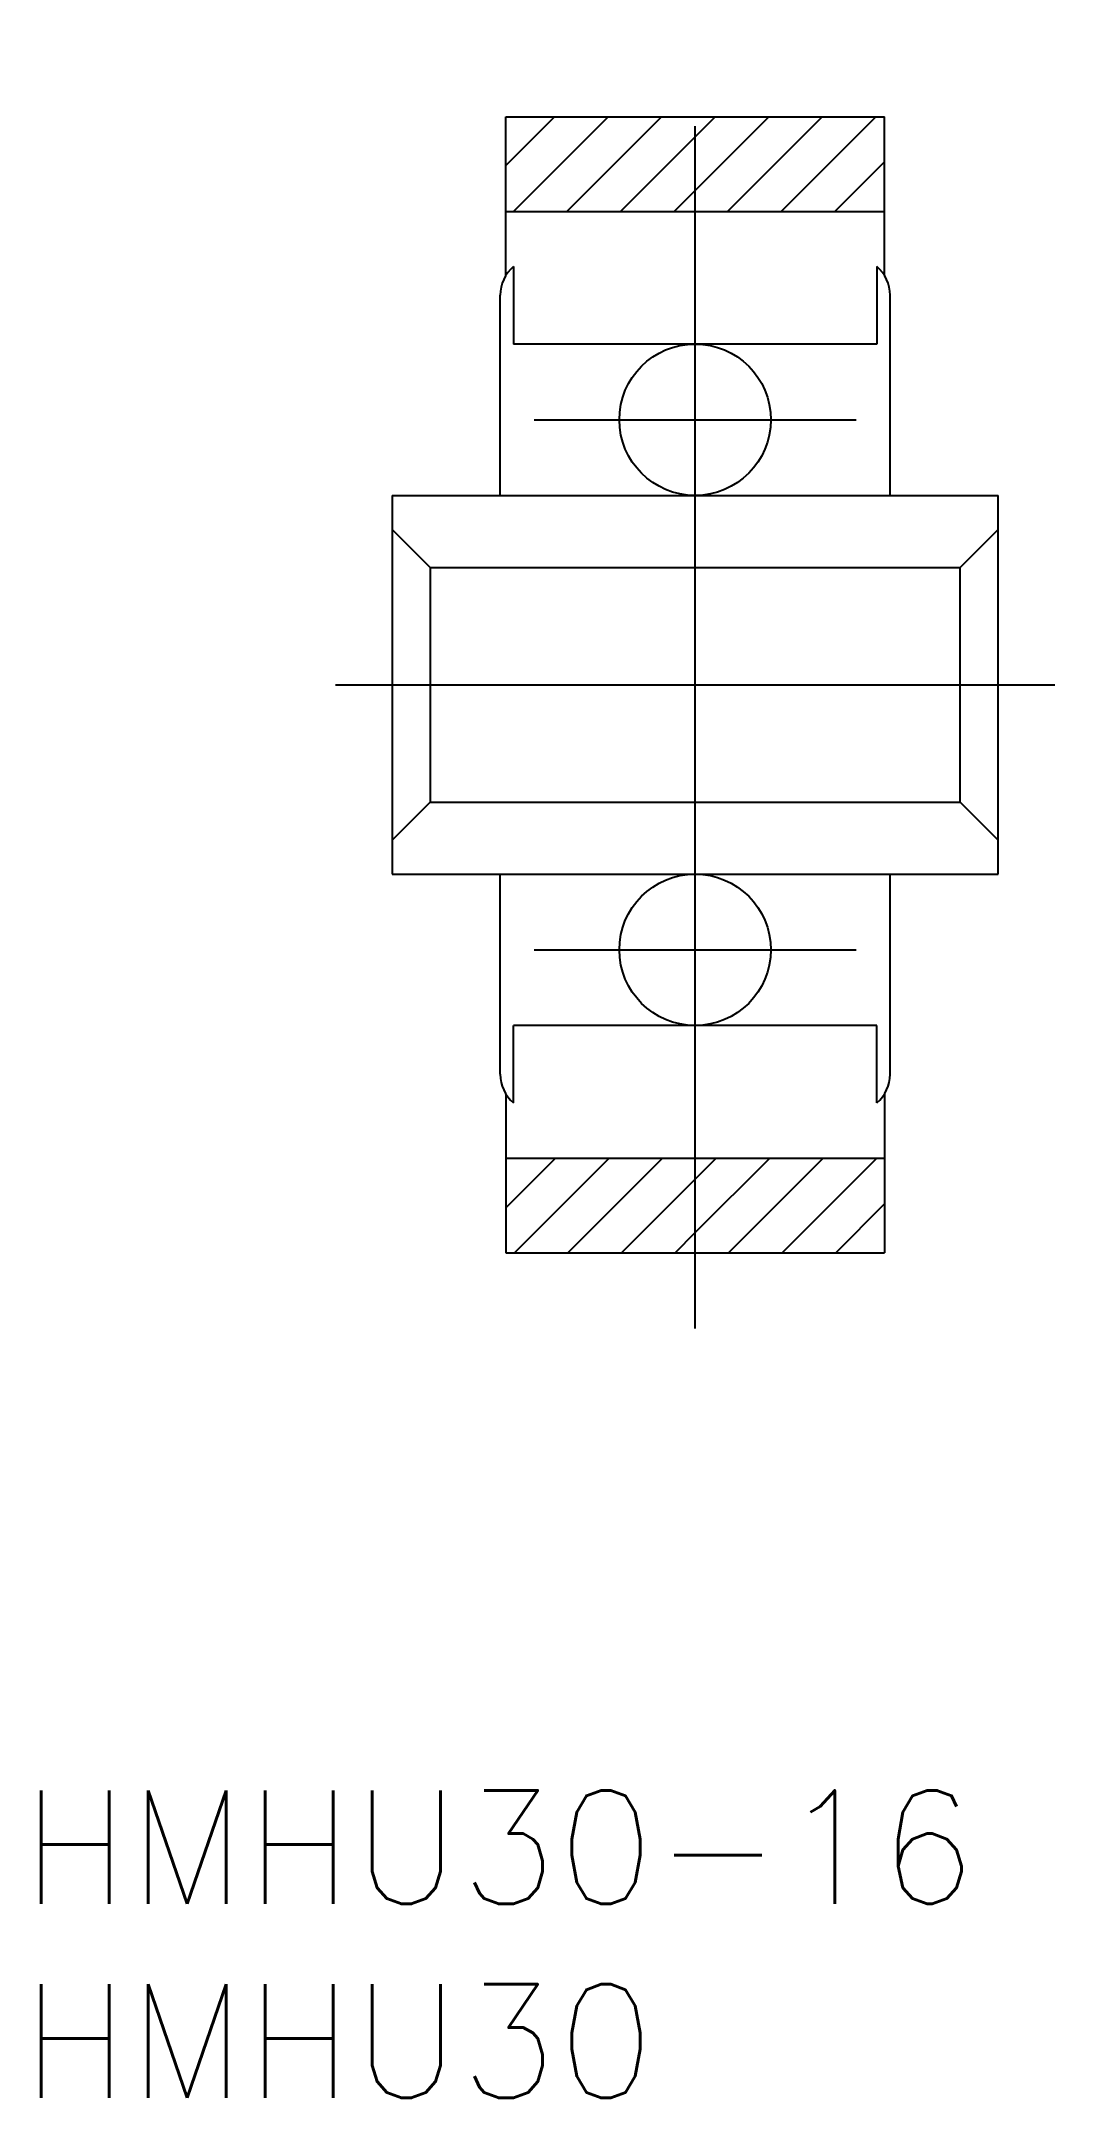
# Model space of a CAD drawing. Extents: x -17.3 to 9.5, y -37.3 to 17.
import ezdxf

# ---------------------------------------------------------------- set-up
doc = ezdxf.new("R2010")
doc.units = 0
doc.linetypes.add('CENTER', pattern=[50.8, 31.75, -6.35, 6.35, -6.35])
doc.layers.get('0').update_dxf_attribs({"linetype": 'CONTINUOUS'})
doc.layers.add('CENTER', color=1, linetype='CENTER')
doc.styles.get("Standard").update_dxf_attribs({"font": 'txt.shx', "height": 3, "bigfont": 'bigfont.shx'})

# ---------------------------------------------------------------- blocks, each defined once
blk = doc.blocks.new('*U5')
at = {"color": 7, "linetype": 'CONTINUOUS'}
blk.add_text('HMHU30', height=3, dxfattribs=at).set_placement((-17.784, -37.323))
blk = doc.blocks.new('*U6')
at = {"color": 7, "linetype": 'CONTINUOUS'}
blk.add_text('HMHU30-16', height=3, dxfattribs=at).set_placement((-17.784, -32.202))

msp = doc.modelspace()

# ---------------------------------------------------------------- linework, layer by layer
at = {"color": 7, "linetype": 'CONTINUOUS'}
for p, q in [((-5, 10.807), (-5, 15)), ((-5, 15), (5, 15)), ((5, 10.807), (5, 15)), ((-5, 12.5), (5, 12.5)), ((-4.8, 11.044), (-4.8, 9)), ((4.8, 11.044), (4.8, 9)), ((-5.15, 5), (-5.15, 10.287)), ((5.15, 5), (5.15, 10.287)), ((4.8, 9), (-4.8, 9)), ((-8, 5), (-8, -5)), ((-8, 5), (8, 5)), ((8, -5), (8, 5)), ((-8, 4.1), (-7, 3.1)), ((8, 4.1), (7, 3.1)), ((-7, 3.1), (-7, -3.1)), ((-7, 3.1), (7, 3.1)), ((7, -3.1), (7, 3.1)), ((-8, -4.1), (-7, -3.1)), ((-7, -3.1), (7, -3.1)), ((8, -4.1), (7, -3.1)), ((-8, -5), (8, -5)), ((-5.15, -10.287), (-5.15, -5)), ((5.15, -10.287), (5.15, -5)), ((4.8, -9), (-4.8, -9)), ((-4.8, -11.044), (-4.8, -9)), ((4.8, -11.044), (4.8, -9)), ((-5, -10.807), (-5, -15)), ((5, -10.807), (5, -15)), ((-5, -12.5), (5, -12.5)), ((-5, -15), (5, -15))]:
    msp.add_line(p, q, dxfattribs=at)
at = {"color": 3, "linetype": 'CONTINUOUS'}
for p, q in [((-5, 13.713), (-3.713, 15)), ((-4.799, 12.5), (-2.299, 15)), ((-3.385, 12.5), (-0.885, 15)), ((0, 14.471), (0.529, 15)), ((0, 13.056), (1.944, 15)), ((0.858, 12.5), (3.358, 15)), ((2.272, 12.5), (4.772, 15)), ((-1.971, 12.5), (0, 14.471)), ((3.686, 12.5), (5, 13.814)), ((-0.556, 12.5), (0, 13.056)), ((-5, -13.814), (-3.686, -12.5)), ((-4.772, -15), (-2.272, -12.5)), ((-3.358, -15), (-0.858, -12.5)), ((0, -13.056), (0.556, -12.5)), ((0, -14.471), (1.971, -12.5)), ((0.885, -15), (3.385, -12.5)), ((2.299, -15), (4.799, -12.5)), ((-1.944, -15), (0, -13.056)), ((3.713, -15), (5, -13.713)), ((-0.529, -15), (0, -14.471))]:
    msp.add_line(p, q, dxfattribs=at)
at = {"color": 7, "linetype": 'CONTINUOUS'}
for centre in [(0, 7), (0, -7)]:
    msp.add_circle(centre, 2, dxfattribs=at)
for centre, start, end in [((-4.128, 10.274), 131.1146, 179.2624), ((4.128, 10.274), 0.7376, 48.8854), ((-4.128, -10.274), 180.7376, 228.8854), ((4.128, -10.274), 311.1146, 359.2624)]:
    msp.add_arc(centre, 1.022, start, end, dxfattribs=at)
at = {"layer": 'CENTER', "color": 1, "linetype": 'CENTER'}
for p, q in [((0, -17), (0, 17)), ((-4.25, 7), (4.25, 7)), ((-9.5, 0), (9.5, 0)), ((-4.25, -7), (4.25, -7))]:
    msp.add_line(p, q, dxfattribs=at)

# ---------------------------------------------------------------- block references
at = {"color": 7, "linetype": 'CONTINUOUS'}
for name in ['*U6', '*U5']:
    msp.add_blockref(name, (0, 0), dxfattribs=at)

doc.saveas('drawing.dxf')
